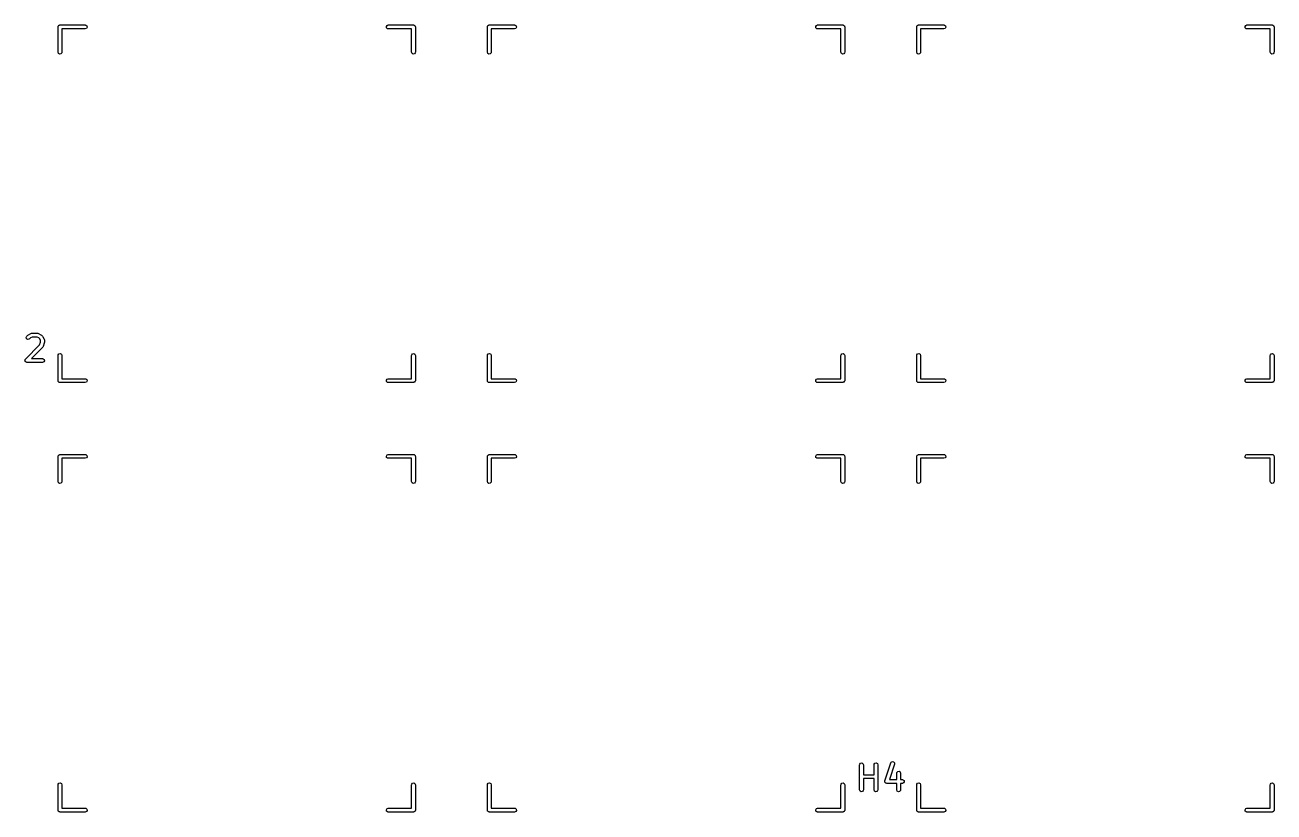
# Model space of a CAD drawing. Extents: x 2.98 to 10.9, y -3.21 to -0.64.
# Drawn here: x 8.956 to 10.903, y -1.868 to -0.642 of the extents above; entities that cross this region are included whole.
import ezdxf

# ---------------------------------------------------------------- set-up
doc = ezdxf.new("R2010")
doc.units = 0
doc.header["$MEASUREMENT"] = 0
doc.layers.add('BLACK', color=7, linetype='CONTINUOUS')

msp = doc.modelspace()

# ---------------------------------------------------------------- linework, layer by layer
at = {"layer": 'BLACK', "linetype": 'CONTINUOUS'}
for p, q in [((9.00854, -0.643087), (9.00892, -0.642423)), ((9.00892, -0.642423), (9.00917, -0.642332)), ((9.00917, -0.642332), (9.00935, -0.642127)), ((9.00935, -0.642127), (9.0101, -0.641994)), ((9.0101, -0.641994), (9.01082, -0.641732)), ((9.01082, -0.641732), (9.05019, -0.641732)), ((9.05019, -0.641732), (9.0512, -0.64191)), ((9.0512, -0.64191), (9.05275, -0.643208)), ((9.51973, -0.644172), (9.52074, -0.642423)), ((9.52074, -0.642423), (9.52263, -0.641732)), ((9.52263, -0.641732), (9.562, -0.641732)), ((9.562, -0.641732), (9.56239, -0.641799)), ((9.56239, -0.641799), (9.56252, -0.641777)), ((9.56252, -0.641777), (9.56263, -0.641842)), ((9.56263, -0.641842), (9.56301, -0.64191)), ((9.56301, -0.64191), (9.5636, -0.642403)), ((9.5636, -0.642403), (9.56427, -0.642787)), ((9.67783, -0.643087), (9.67822, -0.642423)), ((9.67822, -0.642423), (9.67847, -0.642332)), ((9.67847, -0.642332), (9.67864, -0.642127)), ((9.67864, -0.642127), (9.67939, -0.641994)), ((9.67939, -0.641994), (9.68011, -0.641732)), ((9.68011, -0.641732), (9.71948, -0.641732)), ((9.71948, -0.641732), (9.72049, -0.64191)), ((9.72049, -0.64191), (9.72204, -0.643208)), ((10.189, -0.644172), (10.19, -0.642423)), ((10.19, -0.642423), (10.1919, -0.641732)), ((10.1919, -0.641732), (10.2313, -0.641732)), ((10.2313, -0.641732), (10.2317, -0.641799)), ((10.2317, -0.641799), (10.2318, -0.641777)), ((10.2318, -0.641777), (10.2319, -0.641842)), ((10.2319, -0.641842), (10.2323, -0.64191)), ((10.2323, -0.64191), (10.2329, -0.642403)), ((10.2329, -0.642403), (10.2336, -0.642787)), ((10.3471, -0.643087), (10.3475, -0.642423)), ((10.3475, -0.642423), (10.3478, -0.642332)), ((10.3478, -0.642332), (10.3479, -0.642127)), ((10.3479, -0.642127), (10.3487, -0.641994)), ((10.3487, -0.641994), (10.3494, -0.641732)), ((10.3494, -0.641732), (10.3888, -0.641732)), ((10.3888, -0.641732), (10.3898, -0.64191)), ((10.3898, -0.64191), (10.3913, -0.643208)), ((10.8583, -0.644172), (10.8593, -0.642423)), ((10.8593, -0.642423), (10.8612, -0.641732)), ((10.8612, -0.641732), (10.9006, -0.641732)), ((10.9006, -0.641732), (10.901, -0.641799)), ((10.901, -0.641799), (10.9011, -0.641777)), ((10.9011, -0.641777), (10.9012, -0.641842)), ((10.9012, -0.641842), (10.9016, -0.64191)), ((10.9016, -0.64191), (10.9022, -0.642403)), ((10.9022, -0.642403), (10.9028, -0.642787)), ((9.00787, -0.644685), (9.00794, -0.644301)), ((9.00787, -0.684055), (9.00787, -0.644685)), ((9.00791, -0.644172), (9.00798, -0.644058)), ((9.00794, -0.644301), (9.00791, -0.644172)), ((9.00798, -0.644058), (9.00805, -0.643675)), ((9.00805, -0.643675), (9.00854, -0.643087)), ((9.05019, -0.647637), (9.01378, -0.647637)), ((9.01378, -0.647637), (9.01378, -0.684055)), ((9.05209, -0.646947), (9.05019, -0.647637)), ((9.0531, -0.645197), (9.05209, -0.646947)), ((9.05275, -0.643208), (9.0531, -0.645197)), ((9.52008, -0.646161), (9.51973, -0.644172)), ((9.52162, -0.647459), (9.52008, -0.646161)), ((9.52263, -0.647637), (9.52162, -0.647459)), ((9.55905, -0.647637), (9.52263, -0.647637)), ((9.55905, -0.684055), (9.55905, -0.647637)), ((9.56427, -0.642787), (9.56436, -0.643037)), ((9.56436, -0.643037), (9.56456, -0.643208)), ((9.56456, -0.643208), (9.56469, -0.643964)), ((9.56469, -0.643964), (9.56496, -0.644685)), ((9.56496, -0.644685), (9.56496, -0.684055)), ((9.67716, -0.644685), (9.67723, -0.644301)), ((9.67716, -0.684055), (9.67716, -0.644685)), ((9.67721, -0.644172), (9.67727, -0.644058)), ((9.67723, -0.644301), (9.67721, -0.644172)), ((9.67727, -0.644058), (9.67734, -0.643675)), ((9.67734, -0.643675), (9.67783, -0.643087)), ((9.71948, -0.647637), (9.68307, -0.647637)), ((9.68307, -0.647637), (9.68307, -0.684055)), ((9.72138, -0.646947), (9.71948, -0.647637)), ((9.72239, -0.645197), (9.72138, -0.646947)), ((9.72204, -0.643208), (9.72239, -0.645197)), ((10.1894, -0.646161), (10.189, -0.644172)), ((10.1909, -0.647459), (10.1894, -0.646161)), ((10.1919, -0.647637), (10.1909, -0.647459)), ((10.2283, -0.647637), (10.1919, -0.647637)), ((10.2283, -0.684055), (10.2283, -0.647637)), ((10.2336, -0.642787), (10.2336, -0.643037)), ((10.2336, -0.643037), (10.2339, -0.643208)), ((10.2339, -0.643208), (10.234, -0.643964)), ((10.234, -0.643964), (10.2342, -0.644685)), ((10.2342, -0.644685), (10.2342, -0.684055)), ((10.3465, -0.644172), (10.3466, -0.644058)), ((10.3465, -0.644301), (10.3465, -0.644172)), ((10.3465, -0.644685), (10.3465, -0.644301)), ((10.3465, -0.684055), (10.3465, -0.644685)), ((10.3466, -0.643675), (10.3471, -0.643087)), ((10.3466, -0.644058), (10.3466, -0.643675)), ((10.3888, -0.647637), (10.3524, -0.647637)), ((10.3524, -0.647637), (10.3524, -0.684055)), ((10.3907, -0.646947), (10.3888, -0.647637)), ((10.3917, -0.645197), (10.3907, -0.646947)), ((10.3913, -0.643208), (10.3917, -0.645197)), ((10.8587, -0.646161), (10.8583, -0.644172)), ((10.8602, -0.647459), (10.8587, -0.646161)), ((10.8612, -0.647637), (10.8602, -0.647459)), ((10.8976, -0.647637), (10.8612, -0.647637)), ((10.8976, -0.684055), (10.8976, -0.647637)), ((10.9028, -0.642787), (10.9029, -0.643037)), ((10.9029, -0.643037), (10.9031, -0.643208)), ((10.9031, -0.643208), (10.9033, -0.643964)), ((10.9033, -0.643964), (10.9035, -0.644685)), ((10.9035, -0.644685), (10.9035, -0.684055)), ((9.00856, -0.685953), (9.00787, -0.684055)), ((9.01031, -0.686963), (9.00856, -0.685953)), ((9.0123, -0.686612), (9.01031, -0.686963)), ((9.0136, -0.685065), (9.0123, -0.686612)), ((9.01378, -0.684055), (9.0136, -0.685065)), ((9.55974, -0.685953), (9.55905, -0.684055)), ((9.56149, -0.686963), (9.55974, -0.685953)), ((9.56348, -0.686612), (9.56149, -0.686963)), ((9.56478, -0.685065), (9.56348, -0.686612)), ((9.56496, -0.684055), (9.56478, -0.685065)), ((9.67785, -0.685953), (9.67716, -0.684055)), ((9.6796, -0.686963), (9.67785, -0.685953)), ((9.68159, -0.686612), (9.6796, -0.686963)), ((9.68289, -0.685065), (9.68159, -0.686612)), ((9.68307, -0.684055), (9.68289, -0.685065)), ((10.229, -0.685953), (10.2283, -0.684055)), ((10.2308, -0.686963), (10.229, -0.685953)), ((10.2328, -0.686612), (10.2308, -0.686963)), ((10.2341, -0.685065), (10.2328, -0.686612)), ((10.2342, -0.684055), (10.2341, -0.685065)), ((10.3471, -0.685953), (10.3465, -0.684055)), ((10.3489, -0.686963), (10.3471, -0.685953)), ((10.3509, -0.686612), (10.3489, -0.686963)), ((10.3522, -0.685065), (10.3509, -0.686612)), ((10.3524, -0.684055), (10.3522, -0.685065)), ((10.8983, -0.685953), (10.8976, -0.684055)), ((10.9001, -0.686963), (10.8983, -0.685953)), ((10.9021, -0.686612), (10.9001, -0.686963)), ((10.9034, -0.685065), (10.9021, -0.686612)), ((10.9035, -0.684055), (10.9034, -0.685065)), ((8.9582, -1.12859), (8.95905, -1.12675)), ((8.95872, -1.13054), (8.9582, -1.12859)), ((8.95905, -1.12675), (8.96093, -1.12488)), ((8.96093, -1.12488), (8.96165, -1.12437)), ((8.96165, -1.12437), (8.9617, -1.12433)), ((8.9617, -1.12433), (8.96545, -1.12245)), ((8.96746, -1.12805), (8.96477, -1.12939)), ((8.96545, -1.12245), (8.96643, -1.12216)), ((8.96643, -1.12216), (8.9666, -1.1222)), ((8.9666, -1.1222), (8.96677, -1.12214)), ((8.96677, -1.12214), (8.97614, -1.12214)), ((8.97544, -1.12805), (8.96746, -1.12805)), ((8.97814, -1.12939), (8.97544, -1.12805)), ((8.97614, -1.12214), (8.97715, -1.12232)), ((8.97715, -1.12232), (8.97728, -1.12243)), ((8.97728, -1.12243), (8.97746, -1.12245)), ((8.97746, -1.12245), (8.98121, -1.12433)), ((8.98121, -1.12433), (8.98192, -1.12485)), ((8.98192, -1.12485), (8.98198, -1.12488)), ((8.98198, -1.12488), (8.98385, -1.12675)), ((8.98385, -1.12675), (8.98436, -1.12748)), ((8.98436, -1.12748), (8.9844, -1.12752)), ((8.9844, -1.12752), (8.98628, -1.13127)), ((8.95718, -1.16238), (8.97918, -1.14037)), ((8.96038, -1.13169), (8.95872, -1.13054)), ((8.96239, -1.13152), (8.96038, -1.13169)), ((8.96323, -1.13093), (8.96239, -1.13152)), ((8.96477, -1.12939), (8.96323, -1.13093)), ((8.98385, -1.14405), (8.9664, -1.16151)), ((8.97934, -1.13059), (8.97814, -1.12939)), ((8.97918, -1.14037), (8.98069, -1.13586)), ((8.98069, -1.13329), (8.97934, -1.13059)), ((8.98069, -1.13586), (8.98069, -1.13329)), ((8.98393, -1.14389), (8.98385, -1.14405)), ((8.98408, -1.1438), (8.98393, -1.14389)), ((8.98456, -1.1429), (8.98408, -1.1438)), ((8.98644, -1.13728), (8.98456, -1.1429)), ((8.98628, -1.13127), (8.98657, -1.13225)), ((8.98659, -1.13634), (8.98644, -1.13721)), ((8.98644, -1.13721), (8.98644, -1.13728)), ((8.98657, -1.13225), (8.98653, -1.13243)), ((8.98653, -1.13243), (8.98659, -1.13259)), ((8.98659, -1.13259), (8.98659, -1.13634)), ((8.95632, -1.16421), (8.95638, -1.16408)), ((8.95655, -1.16506), (8.95632, -1.16421)), ((8.95636, -1.16395), (8.9568, -1.16318)), ((8.95638, -1.16408), (8.95636, -1.16395)), ((8.95671, -1.16594), (8.95655, -1.16506)), ((8.95681, -1.16603), (8.95671, -1.16594)), ((8.9568, -1.16318), (8.95718, -1.16238)), ((8.95685, -1.16616), (8.95681, -1.16603)), ((8.95758, -1.16667), (8.95685, -1.16616)), ((8.95826, -1.16724), (8.95758, -1.16667)), ((8.95844, -1.16727), (8.95826, -1.16724)), ((8.9585, -1.16732), (8.95844, -1.16727)), ((8.95863, -1.1673), (8.9585, -1.16732)), ((8.95927, -1.16742), (8.95863, -1.1673)), ((8.98364, -1.16742), (8.95927, -1.16742)), ((8.9664, -1.16151), (8.98364, -1.16151)), ((8.98364, -1.16151), (8.98465, -1.16169)), ((8.98554, -1.16673), (8.98364, -1.16742)), ((8.98465, -1.16169), (8.9862, -1.16299)), ((8.98655, -1.16498), (8.98554, -1.16673)), ((8.9862, -1.16299), (8.98655, -1.16498)), ((9.00787, -1.1565), (9.00805, -1.15549)), ((9.00787, -1.19587), (9.00787, -1.1565)), ((9.00805, -1.15549), (9.00935, -1.15394)), ((9.00935, -1.15394), (9.01134, -1.15359)), ((9.01134, -1.15359), (9.01308, -1.1546)), ((9.01308, -1.1546), (9.01378, -1.1565)), ((9.01378, -1.1565), (9.01378, -1.19291)), ((9.55905, -1.1565), (9.55923, -1.15549)), ((9.55905, -1.19291), (9.55905, -1.1565)), ((9.55923, -1.15549), (9.56053, -1.15394)), ((9.56053, -1.15394), (9.56252, -1.15359)), ((9.56252, -1.15359), (9.56427, -1.1546)), ((9.56427, -1.1546), (9.56496, -1.1565)), ((9.56496, -1.1565), (9.56496, -1.19587)), ((9.67716, -1.1565), (9.67734, -1.15549)), ((9.67716, -1.19587), (9.67716, -1.1565)), ((9.67734, -1.15549), (9.67864, -1.15394)), ((9.67864, -1.15394), (9.68063, -1.15359)), ((9.68063, -1.15359), (9.68238, -1.1546)), ((9.68238, -1.1546), (9.68307, -1.1565)), ((9.68307, -1.1565), (9.68307, -1.19291)), ((10.2283, -1.1565), (10.2285, -1.15549)), ((10.2283, -1.19291), (10.2283, -1.1565)), ((10.2285, -1.15549), (10.2298, -1.15394)), ((10.2298, -1.15394), (10.2318, -1.15359)), ((10.2318, -1.15359), (10.2336, -1.1546)), ((10.2336, -1.1546), (10.2342, -1.1565)), ((10.2342, -1.1565), (10.2342, -1.19587)), ((10.3465, -1.1565), (10.3466, -1.15549)), ((10.3465, -1.19587), (10.3465, -1.1565)), ((10.3466, -1.15549), (10.3479, -1.15394)), ((10.3479, -1.15394), (10.3499, -1.15359)), ((10.3499, -1.15359), (10.3517, -1.1546)), ((10.3517, -1.1546), (10.3524, -1.1565)), ((10.3524, -1.1565), (10.3524, -1.19291)), ((10.8976, -1.1565), (10.8978, -1.15549)), ((10.8976, -1.19291), (10.8976, -1.1565)), ((10.8978, -1.15549), (10.8991, -1.15394)), ((10.8991, -1.15394), (10.9011, -1.15359)), ((10.9011, -1.15359), (10.9028, -1.1546)), ((10.9028, -1.1546), (10.9035, -1.1565)), ((10.9035, -1.1565), (10.9035, -1.19587)), ((9.00813, -1.19659), (9.00787, -1.19587)), ((9.00827, -1.19734), (9.00813, -1.19659)), ((9.00847, -1.19751), (9.00827, -1.19734)), ((9.00856, -1.19776), (9.00847, -1.19751)), ((9.00922, -1.19815), (9.00856, -1.19776)), ((9.00981, -1.19864), (9.00922, -1.19815)), ((9.0102, -1.19871), (9.00981, -1.19864)), ((9.01031, -1.19877), (9.0102, -1.19871)), ((9.01044, -1.19875), (9.01031, -1.19877)), ((9.01082, -1.19882), (9.01044, -1.19875)), ((9.05019, -1.19882), (9.01082, -1.19882)), ((9.01378, -1.19291), (9.05019, -1.19291)), ((9.05019, -1.19291), (9.0512, -1.19309)), ((9.05209, -1.19813), (9.05019, -1.19882)), ((9.0512, -1.19309), (9.05275, -1.19439)), ((9.0531, -1.19638), (9.05209, -1.19813)), ((9.05275, -1.19439), (9.0531, -1.19638)), ((9.51973, -1.19535), (9.52074, -1.1936)), ((9.52008, -1.19734), (9.51973, -1.19535)), ((9.52162, -1.19864), (9.52008, -1.19734)), ((9.52074, -1.1936), (9.52263, -1.19291)), ((9.52263, -1.19882), (9.52162, -1.19864)), ((9.52263, -1.19291), (9.55905, -1.19291)), ((9.562, -1.19882), (9.52263, -1.19882)), ((9.56272, -1.19856), (9.562, -1.19882)), ((9.56348, -1.19842), (9.56272, -1.19856)), ((9.56365, -1.19822), (9.56348, -1.19842)), ((9.5639, -1.19813), (9.56365, -1.19822)), ((9.56429, -1.19746), (9.5639, -1.19813)), ((9.56478, -1.19688), (9.56429, -1.19746)), ((9.56485, -1.19649), (9.56478, -1.19688)), ((9.56491, -1.19638), (9.56485, -1.19649)), ((9.56496, -1.19587), (9.56489, -1.19625)), ((9.56489, -1.19625), (9.56491, -1.19638)), ((9.67742, -1.19659), (9.67716, -1.19587)), ((9.67756, -1.19734), (9.67742, -1.19659)), ((9.67776, -1.19751), (9.67756, -1.19734)), ((9.67785, -1.19776), (9.67776, -1.19751)), ((9.67852, -1.19815), (9.67785, -1.19776)), ((9.6791, -1.19864), (9.67852, -1.19815)), ((9.67949, -1.19871), (9.6791, -1.19864)), ((9.6796, -1.19877), (9.67949, -1.19871)), ((9.67973, -1.19875), (9.6796, -1.19877)), ((9.68011, -1.19882), (9.67973, -1.19875)), ((9.71948, -1.19882), (9.68011, -1.19882)), ((9.68307, -1.19291), (9.71948, -1.19291)), ((9.71948, -1.19291), (9.72049, -1.19309)), ((9.72138, -1.19813), (9.71948, -1.19882)), ((9.72049, -1.19309), (9.72204, -1.19439)), ((9.72239, -1.19638), (9.72138, -1.19813)), ((9.72204, -1.19439), (9.72239, -1.19638)), ((10.189, -1.19535), (10.19, -1.1936)), ((10.1894, -1.19734), (10.189, -1.19535)), ((10.1909, -1.19864), (10.1894, -1.19734)), ((10.19, -1.1936), (10.1919, -1.19291)), ((10.1919, -1.19882), (10.1909, -1.19864)), ((10.1919, -1.19291), (10.2283, -1.19291)), ((10.2313, -1.19882), (10.1919, -1.19882)), ((10.232, -1.19856), (10.2313, -1.19882)), ((10.2328, -1.19842), (10.232, -1.19856)), ((10.2329, -1.19822), (10.2328, -1.19842)), ((10.2332, -1.19813), (10.2329, -1.19822)), ((10.2336, -1.19746), (10.2332, -1.19813)), ((10.2341, -1.19688), (10.2336, -1.19746)), ((10.2342, -1.19638), (10.2341, -1.19649)), ((10.2341, -1.19649), (10.2341, -1.19688)), ((10.2342, -1.19587), (10.2342, -1.19625)), ((10.2342, -1.19625), (10.2342, -1.19638)), ((10.3467, -1.19659), (10.3465, -1.19587)), ((10.3468, -1.19734), (10.3467, -1.19659)), ((10.3471, -1.19751), (10.3468, -1.19734)), ((10.3471, -1.19776), (10.3471, -1.19751)), ((10.3478, -1.19815), (10.3471, -1.19776)), ((10.3484, -1.19864), (10.3478, -1.19815)), ((10.3488, -1.19871), (10.3484, -1.19864)), ((10.3489, -1.19877), (10.3488, -1.19871)), ((10.349, -1.19875), (10.3489, -1.19877)), ((10.3494, -1.19882), (10.349, -1.19875)), ((10.3888, -1.19882), (10.3494, -1.19882)), ((10.3524, -1.19291), (10.3888, -1.19291)), ((10.3888, -1.19291), (10.3898, -1.19309)), ((10.3907, -1.19813), (10.3888, -1.19882)), ((10.3898, -1.19309), (10.3913, -1.19439)), ((10.3917, -1.19638), (10.3907, -1.19813)), ((10.3913, -1.19439), (10.3917, -1.19638)), ((10.8583, -1.19535), (10.8593, -1.1936)), ((10.8587, -1.19734), (10.8583, -1.19535)), ((10.8602, -1.19864), (10.8587, -1.19734)), ((10.8593, -1.1936), (10.8612, -1.19291)), ((10.8612, -1.19882), (10.8602, -1.19864)), ((10.8612, -1.19291), (10.8976, -1.19291)), ((10.9006, -1.19882), (10.8612, -1.19882)), ((10.9013, -1.19856), (10.9006, -1.19882)), ((10.9021, -1.19842), (10.9013, -1.19856)), ((10.9022, -1.19822), (10.9021, -1.19842)), ((10.9025, -1.19813), (10.9022, -1.19822)), ((10.9029, -1.19746), (10.9025, -1.19813)), ((10.9034, -1.19688), (10.9029, -1.19746)), ((10.9035, -1.19638), (10.9034, -1.19649)), ((10.9034, -1.19649), (10.9034, -1.19688)), ((10.9035, -1.19587), (10.9035, -1.19625)), ((10.9035, -1.19625), (10.9035, -1.19638)), ((9.00787, -1.31398), (9.00794, -1.31359)), ((9.00787, -1.35335), (9.00787, -1.31398)), ((9.00791, -1.31346), (9.00798, -1.31335)), ((9.00794, -1.31359), (9.00791, -1.31346)), ((9.00798, -1.31335), (9.00805, -1.31297)), ((9.00805, -1.31297), (9.00854, -1.31238)), ((9.00854, -1.31238), (9.00892, -1.31171)), ((9.00892, -1.31171), (9.00917, -1.31162)), ((9.00917, -1.31162), (9.00935, -1.31142)), ((9.00935, -1.31142), (9.0101, -1.31129)), ((9.0101, -1.31129), (9.01082, -1.31102)), ((9.01082, -1.31102), (9.05019, -1.31102)), ((9.05019, -1.31693), (9.01378, -1.31693)), ((9.01378, -1.31693), (9.01378, -1.35335)), ((9.05019, -1.31102), (9.0512, -1.3112)), ((9.05209, -1.31624), (9.05019, -1.31693)), ((9.0512, -1.3112), (9.05275, -1.3125)), ((9.0531, -1.31449), (9.05209, -1.31624)), ((9.05275, -1.3125), (9.0531, -1.31449)), ((9.51973, -1.31346), (9.52074, -1.31171)), ((9.52008, -1.31545), (9.51973, -1.31346)), ((9.52162, -1.31675), (9.52008, -1.31545)), ((9.52074, -1.31171), (9.52263, -1.31102)), ((9.52263, -1.31693), (9.52162, -1.31675)), ((9.52263, -1.31102), (9.562, -1.31102)), ((9.55905, -1.31693), (9.52263, -1.31693)), ((9.55905, -1.35335), (9.55905, -1.31693)), ((9.562, -1.31102), (9.56239, -1.31109)), ((9.56239, -1.31109), (9.56252, -1.31107)), ((9.56252, -1.31107), (9.56263, -1.31113)), ((9.56263, -1.31113), (9.56301, -1.3112)), ((9.56301, -1.3112), (9.5636, -1.31169)), ((9.5636, -1.31169), (9.56427, -1.31208)), ((9.56427, -1.31208), (9.56436, -1.31233)), ((9.56436, -1.31233), (9.56456, -1.3125)), ((9.56456, -1.3125), (9.56469, -1.31325)), ((9.56469, -1.31325), (9.56496, -1.31398)), ((9.56496, -1.31398), (9.56496, -1.35335)), ((9.67716, -1.31398), (9.67723, -1.31359)), ((9.67716, -1.35335), (9.67716, -1.31398)), ((9.67721, -1.31346), (9.67727, -1.31335)), ((9.67723, -1.31359), (9.67721, -1.31346)), ((9.67727, -1.31335), (9.67734, -1.31297)), ((9.67734, -1.31297), (9.67783, -1.31238)), ((9.67783, -1.31238), (9.67822, -1.31171)), ((9.67822, -1.31171), (9.67847, -1.31162)), ((9.67847, -1.31162), (9.67864, -1.31142)), ((9.67864, -1.31142), (9.67939, -1.31129)), ((9.67939, -1.31129), (9.68011, -1.31102)), ((9.68011, -1.31102), (9.71948, -1.31102)), ((9.71948, -1.31693), (9.68307, -1.31693)), ((9.68307, -1.31693), (9.68307, -1.35335)), ((9.71948, -1.31102), (9.72049, -1.3112)), ((9.72138, -1.31624), (9.71948, -1.31693)), ((9.72049, -1.3112), (9.72204, -1.3125)), ((9.72239, -1.31449), (9.72138, -1.31624)), ((9.72204, -1.3125), (9.72239, -1.31449)), ((10.189, -1.31346), (10.19, -1.31171)), ((10.1894, -1.31545), (10.189, -1.31346)), ((10.1909, -1.31675), (10.1894, -1.31545)), ((10.19, -1.31171), (10.1919, -1.31102)), ((10.1919, -1.31693), (10.1909, -1.31675)), ((10.1919, -1.31102), (10.2313, -1.31102)), ((10.2283, -1.31693), (10.1919, -1.31693)), ((10.2283, -1.35335), (10.2283, -1.31693)), ((10.2313, -1.31102), (10.2317, -1.31109)), ((10.2317, -1.31109), (10.2318, -1.31107)), ((10.2318, -1.31107), (10.2319, -1.31113)), ((10.2319, -1.31113), (10.2323, -1.3112)), ((10.2323, -1.3112), (10.2329, -1.31169)), ((10.2329, -1.31169), (10.2336, -1.31208)), ((10.2336, -1.31208), (10.2336, -1.31233)), ((10.2336, -1.31233), (10.2339, -1.3125)), ((10.2339, -1.3125), (10.234, -1.31325)), ((10.234, -1.31325), (10.2342, -1.31398)), ((10.2342, -1.31398), (10.2342, -1.35335)), ((10.3465, -1.31346), (10.3466, -1.31335)), ((10.3465, -1.31359), (10.3465, -1.31346)), ((10.3465, -1.31398), (10.3465, -1.31359)), ((10.3465, -1.35335), (10.3465, -1.31398)), ((10.3466, -1.31297), (10.3471, -1.31238)), ((10.3466, -1.31335), (10.3466, -1.31297)), ((10.3471, -1.31238), (10.3475, -1.31171)), ((10.3475, -1.31171), (10.3478, -1.31162)), ((10.3478, -1.31162), (10.3479, -1.31142)), ((10.3479, -1.31142), (10.3487, -1.31129)), ((10.3487, -1.31129), (10.3494, -1.31102)), ((10.3494, -1.31102), (10.3888, -1.31102)), ((10.3888, -1.31693), (10.3524, -1.31693)), ((10.3524, -1.31693), (10.3524, -1.35335)), ((10.3888, -1.31102), (10.3898, -1.3112)), ((10.3907, -1.31624), (10.3888, -1.31693)), ((10.3898, -1.3112), (10.3913, -1.3125)), ((10.3917, -1.31449), (10.3907, -1.31624)), ((10.3913, -1.3125), (10.3917, -1.31449)), ((10.8583, -1.31346), (10.8593, -1.31171)), ((10.8587, -1.31545), (10.8583, -1.31346)), ((10.8602, -1.31675), (10.8587, -1.31545)), ((10.8593, -1.31171), (10.8612, -1.31102)), ((10.8612, -1.31693), (10.8602, -1.31675)), ((10.8612, -1.31102), (10.9006, -1.31102)), ((10.8976, -1.31693), (10.8612, -1.31693)), ((10.8976, -1.35335), (10.8976, -1.31693)), ((10.9006, -1.31102), (10.901, -1.31109)), ((10.901, -1.31109), (10.9011, -1.31107)), ((10.9011, -1.31107), (10.9012, -1.31113)), ((10.9012, -1.31113), (10.9016, -1.3112)), ((10.9016, -1.3112), (10.9022, -1.31169)), ((10.9022, -1.31169), (10.9028, -1.31208)), ((10.9028, -1.31208), (10.9029, -1.31233)), ((10.9029, -1.31233), (10.9031, -1.3125)), ((10.9031, -1.3125), (10.9033, -1.31325)), ((10.9033, -1.31325), (10.9035, -1.31398)), ((10.9035, -1.31398), (10.9035, -1.35335)), ((9.00856, -1.35524), (9.00787, -1.35335)), ((9.01031, -1.35625), (9.00856, -1.35524)), ((9.0123, -1.3559), (9.01031, -1.35625)), ((9.0136, -1.35436), (9.0123, -1.3559)), ((9.01378, -1.35335), (9.0136, -1.35436)), ((9.55974, -1.35524), (9.55905, -1.35335)), ((9.56149, -1.35625), (9.55974, -1.35524)), ((9.56348, -1.3559), (9.56149, -1.35625)), ((9.56478, -1.35436), (9.56348, -1.3559)), ((9.56496, -1.35335), (9.56478, -1.35436)), ((9.67785, -1.35524), (9.67716, -1.35335)), ((9.6796, -1.35625), (9.67785, -1.35524)), ((9.68159, -1.3559), (9.6796, -1.35625)), ((9.68289, -1.35436), (9.68159, -1.3559)), ((9.68307, -1.35335), (9.68289, -1.35436)), ((10.229, -1.35524), (10.2283, -1.35335)), ((10.2308, -1.35625), (10.229, -1.35524)), ((10.2328, -1.3559), (10.2308, -1.35625)), ((10.2341, -1.35436), (10.2328, -1.3559)), ((10.2342, -1.35335), (10.2341, -1.35436)), ((10.3471, -1.35524), (10.3465, -1.35335)), ((10.3489, -1.35625), (10.3471, -1.35524)), ((10.3509, -1.3559), (10.3489, -1.35625)), ((10.3522, -1.35436), (10.3509, -1.3559)), ((10.3524, -1.35335), (10.3522, -1.35436)), ((10.8983, -1.35524), (10.8976, -1.35335)), ((10.9001, -1.35625), (10.8983, -1.35524)), ((10.9021, -1.3559), (10.9001, -1.35625)), ((10.9034, -1.35436), (10.9021, -1.3559)), ((10.9035, -1.35335), (10.9034, -1.35436)), ((10.3063, -1.79158), (10.3068, -1.79067)), ((10.3068, -1.79067), (10.3085, -1.78962)), ((10.3085, -1.78962), (10.3105, -1.78991)), ((10.3105, -1.78991), (10.3118, -1.79142)), ((10.2574, -1.79438), (10.2576, -1.79337)), ((10.2574, -1.83375), (10.2574, -1.79438)), ((10.2576, -1.79337), (10.2589, -1.79183)), ((10.2589, -1.79183), (10.2609, -1.79148)), ((10.2609, -1.79148), (10.2626, -1.79249)), ((10.2626, -1.79249), (10.2633, -1.79438)), ((10.2633, -1.79438), (10.2633, -1.81018)), ((10.2633, -1.81018), (10.2799, -1.81018)), ((10.2799, -1.79438), (10.2801, -1.79337)), ((10.2799, -1.81018), (10.2799, -1.79438)), ((10.2801, -1.79337), (10.2814, -1.79183)), ((10.2814, -1.79183), (10.2834, -1.79148)), ((10.2834, -1.79148), (10.2851, -1.79249)), ((10.2851, -1.79249), (10.2858, -1.79438)), ((10.2858, -1.79438), (10.2858, -1.83375)), ((10.2969, -1.8197), (10.3063, -1.79158)), ((10.3119, -1.79344), (10.3038, -1.81768)), ((10.3118, -1.79142), (10.3119, -1.79344)), ((10.3155, -1.80751), (10.3157, -1.8065)), ((10.3155, -1.81768), (10.3155, -1.80751)), ((10.3157, -1.8065), (10.317, -1.80495)), ((10.317, -1.80495), (10.319, -1.8046)), ((10.319, -1.8046), (10.3207, -1.80561)), ((10.3207, -1.80561), (10.3214, -1.80751)), ((10.3214, -1.80751), (10.3214, -1.81768)), ((9.00787, -1.82579), (9.00805, -1.82478)), ((9.00787, -1.86516), (9.00787, -1.82579)), ((9.00805, -1.82478), (9.00935, -1.82323)), ((9.00935, -1.82323), (9.01134, -1.82288)), ((9.01134, -1.82288), (9.01308, -1.82389)), ((9.01308, -1.82389), (9.01378, -1.82579)), ((9.01378, -1.82579), (9.01378, -1.8622)), ((9.55905, -1.82579), (9.55923, -1.82478)), ((9.55905, -1.8622), (9.55905, -1.82579)), ((9.55923, -1.82478), (9.56053, -1.82323)), ((9.56053, -1.82323), (9.56252, -1.82288)), ((9.56252, -1.82288), (9.56427, -1.82389)), ((9.56427, -1.82389), (9.56496, -1.82579)), ((9.56496, -1.82579), (9.56496, -1.86516)), ((9.67716, -1.82579), (9.67734, -1.82478)), ((9.67716, -1.86516), (9.67716, -1.82579)), ((9.67734, -1.82478), (9.67864, -1.82323)), ((9.67864, -1.82323), (9.68063, -1.82288)), ((9.68063, -1.82288), (9.68238, -1.82389)), ((9.68238, -1.82389), (9.68307, -1.82579)), ((9.68307, -1.82579), (9.68307, -1.8622)), ((10.2283, -1.82579), (10.2285, -1.82478)), ((10.2283, -1.8622), (10.2283, -1.82579)), ((10.2285, -1.82478), (10.2298, -1.82323)), ((10.2298, -1.82323), (10.2318, -1.82288)), ((10.2318, -1.82288), (10.2336, -1.82389)), ((10.2336, -1.82389), (10.2342, -1.82579)), ((10.2342, -1.82579), (10.2342, -1.86516)), ((10.2799, -1.81608), (10.2633, -1.81608)), ((10.2633, -1.81608), (10.2633, -1.83375)), ((10.2799, -1.83375), (10.2799, -1.81608)), ((10.2968, -1.82012), (10.2969, -1.81992)), ((10.297, -1.82091), (10.2968, -1.82012)), ((10.2969, -1.81992), (10.2969, -1.8197)), ((10.297, -1.82172), (10.297, -1.82091)), ((10.2971, -1.82188), (10.297, -1.82172)), ((10.2972, -1.82211), (10.2971, -1.82188)), ((10.2978, -1.82262), (10.2972, -1.82211)), ((10.2983, -1.82323), (10.2978, -1.82262)), ((10.2985, -1.82326), (10.2983, -1.82323)), ((10.2987, -1.82341), (10.2985, -1.82326)), ((10.2997, -1.82358), (10.2987, -1.82341)), ((10.3155, -1.82358), (10.2997, -1.82358)), ((10.3038, -1.81768), (10.3155, -1.81768)), ((10.3155, -1.83375), (10.3155, -1.82358)), ((10.3214, -1.81768), (10.3241, -1.81768)), ((10.3241, -1.82358), (10.3214, -1.82358)), ((10.3214, -1.82358), (10.3214, -1.83375)), ((10.3241, -1.81768), (10.3251, -1.81786)), ((10.326, -1.82289), (10.3241, -1.82358)), ((10.3251, -1.81786), (10.3267, -1.81915)), ((10.327, -1.82114), (10.326, -1.82289)), ((10.3267, -1.81915), (10.327, -1.82114)), ((10.3465, -1.82579), (10.3466, -1.82478)), ((10.3465, -1.86516), (10.3465, -1.82579)), ((10.3466, -1.82478), (10.3479, -1.82323)), ((10.3479, -1.82323), (10.3499, -1.82288)), ((10.3499, -1.82288), (10.3517, -1.82389)), ((10.3517, -1.82389), (10.3524, -1.82579)), ((10.3524, -1.82579), (10.3524, -1.8622)), ((10.8976, -1.82579), (10.8978, -1.82478)), ((10.8976, -1.8622), (10.8976, -1.82579)), ((10.8978, -1.82478), (10.8991, -1.82323)), ((10.8991, -1.82323), (10.9011, -1.82288)), ((10.9011, -1.82288), (10.9028, -1.82389)), ((10.9028, -1.82389), (10.9035, -1.82579)), ((10.9035, -1.82579), (10.9035, -1.86516)), ((10.2581, -1.83565), (10.2574, -1.83375)), ((10.2598, -1.83666), (10.2581, -1.83565)), ((10.2618, -1.83631), (10.2598, -1.83666)), ((10.2631, -1.83476), (10.2618, -1.83631)), ((10.2633, -1.83375), (10.2631, -1.83476)), ((10.2806, -1.83565), (10.2799, -1.83375)), ((10.2823, -1.83666), (10.2806, -1.83565)), ((10.2843, -1.83631), (10.2823, -1.83666)), ((10.2856, -1.83476), (10.2843, -1.83631)), ((10.2858, -1.83375), (10.2856, -1.83476)), ((10.3162, -1.83565), (10.3155, -1.83375)), ((10.318, -1.83666), (10.3162, -1.83565)), ((10.3199, -1.83631), (10.318, -1.83666)), ((10.3212, -1.83476), (10.3199, -1.83631)), ((10.3214, -1.83375), (10.3212, -1.83476)), ((9.00813, -1.86588), (9.00787, -1.86516)), ((9.00827, -1.86663), (9.00813, -1.86588)), ((9.00847, -1.8668), (9.00827, -1.86663)), ((9.00856, -1.86705), (9.00847, -1.8668)), ((9.00922, -1.86744), (9.00856, -1.86705)), ((9.00981, -1.86793), (9.00922, -1.86744)), ((9.0102, -1.868), (9.00981, -1.86793)), ((9.01031, -1.86806), (9.0102, -1.868)), ((9.01044, -1.86804), (9.01031, -1.86806)), ((9.01082, -1.86811), (9.01044, -1.86804)), ((9.05019, -1.86811), (9.01082, -1.86811)), ((9.01378, -1.8622), (9.05019, -1.8622)), ((9.05019, -1.8622), (9.0512, -1.86238)), ((9.05209, -1.86742), (9.05019, -1.86811)), ((9.0512, -1.86238), (9.05275, -1.86368)), ((9.0531, -1.86567), (9.05209, -1.86742)), ((9.05275, -1.86368), (9.0531, -1.86567)), ((9.51973, -1.86464), (9.52074, -1.86289)), ((9.52008, -1.86663), (9.51973, -1.86464)), ((9.52162, -1.86793), (9.52008, -1.86663)), ((9.52074, -1.86289), (9.52263, -1.8622)), ((9.52263, -1.86811), (9.52162, -1.86793)), ((9.52263, -1.8622), (9.55905, -1.8622)), ((9.562, -1.86811), (9.52263, -1.86811)), ((9.56272, -1.86785), (9.562, -1.86811)), ((9.56348, -1.86771), (9.56272, -1.86785)), ((9.56365, -1.86751), (9.56348, -1.86771)), ((9.5639, -1.86742), (9.56365, -1.86751)), ((9.56429, -1.86675), (9.5639, -1.86742)), ((9.56478, -1.86617), (9.56429, -1.86675)), ((9.56485, -1.86578), (9.56478, -1.86617)), ((9.56491, -1.86567), (9.56485, -1.86578)), ((9.56496, -1.86516), (9.56489, -1.86554)), ((9.56489, -1.86554), (9.56491, -1.86567)), ((9.67742, -1.86588), (9.67716, -1.86516)), ((9.67756, -1.86663), (9.67742, -1.86588)), ((9.67776, -1.8668), (9.67756, -1.86663)), ((9.67785, -1.86705), (9.67776, -1.8668)), ((9.67852, -1.86744), (9.67785, -1.86705)), ((9.6791, -1.86793), (9.67852, -1.86744)), ((9.67949, -1.868), (9.6791, -1.86793)), ((9.6796, -1.86806), (9.67949, -1.868)), ((9.67973, -1.86804), (9.6796, -1.86806)), ((9.68011, -1.86811), (9.67973, -1.86804)), ((9.71948, -1.86811), (9.68011, -1.86811)), ((9.68307, -1.8622), (9.71948, -1.8622)), ((9.71948, -1.8622), (9.72049, -1.86238)), ((9.72138, -1.86742), (9.71948, -1.86811)), ((9.72049, -1.86238), (9.72204, -1.86368)), ((9.72239, -1.86567), (9.72138, -1.86742)), ((9.72204, -1.86368), (9.72239, -1.86567)), ((10.189, -1.86464), (10.19, -1.86289)), ((10.1894, -1.86663), (10.189, -1.86464)), ((10.1909, -1.86793), (10.1894, -1.86663)), ((10.19, -1.86289), (10.1919, -1.8622)), ((10.1919, -1.86811), (10.1909, -1.86793)), ((10.1919, -1.8622), (10.2283, -1.8622)), ((10.2313, -1.86811), (10.1919, -1.86811)), ((10.232, -1.86785), (10.2313, -1.86811)), ((10.2328, -1.86771), (10.232, -1.86785)), ((10.2329, -1.86751), (10.2328, -1.86771)), ((10.2332, -1.86742), (10.2329, -1.86751)), ((10.2336, -1.86675), (10.2332, -1.86742)), ((10.2341, -1.86617), (10.2336, -1.86675)), ((10.2342, -1.86567), (10.2341, -1.86578)), ((10.2341, -1.86578), (10.2341, -1.86617)), ((10.2342, -1.86516), (10.2342, -1.86554)), ((10.2342, -1.86554), (10.2342, -1.86567)), ((10.3467, -1.86588), (10.3465, -1.86516)), ((10.3468, -1.86663), (10.3467, -1.86588)), ((10.3471, -1.8668), (10.3468, -1.86663)), ((10.3471, -1.86705), (10.3471, -1.8668)), ((10.3478, -1.86744), (10.3471, -1.86705)), ((10.3484, -1.86793), (10.3478, -1.86744)), ((10.3488, -1.868), (10.3484, -1.86793)), ((10.3489, -1.86806), (10.3488, -1.868)), ((10.349, -1.86804), (10.3489, -1.86806)), ((10.3494, -1.86811), (10.349, -1.86804)), ((10.3888, -1.86811), (10.3494, -1.86811)), ((10.3524, -1.8622), (10.3888, -1.8622)), ((10.3888, -1.8622), (10.3898, -1.86238)), ((10.3907, -1.86742), (10.3888, -1.86811)), ((10.3898, -1.86238), (10.3913, -1.86368)), ((10.3917, -1.86567), (10.3907, -1.86742)), ((10.3913, -1.86368), (10.3917, -1.86567)), ((10.8583, -1.86464), (10.8593, -1.86289)), ((10.8587, -1.86663), (10.8583, -1.86464)), ((10.8602, -1.86793), (10.8587, -1.86663)), ((10.8593, -1.86289), (10.8612, -1.8622)), ((10.8612, -1.86811), (10.8602, -1.86793)), ((10.8612, -1.8622), (10.8976, -1.8622)), ((10.9006, -1.86811), (10.8612, -1.86811)), ((10.9013, -1.86785), (10.9006, -1.86811)), ((10.9021, -1.86771), (10.9013, -1.86785)), ((10.9022, -1.86751), (10.9021, -1.86771)), ((10.9025, -1.86742), (10.9022, -1.86751)), ((10.9029, -1.86675), (10.9025, -1.86742)), ((10.9034, -1.86617), (10.9029, -1.86675)), ((10.9035, -1.86567), (10.9034, -1.86578)), ((10.9034, -1.86578), (10.9034, -1.86617)), ((10.9035, -1.86516), (10.9035, -1.86554)), ((10.9035, -1.86554), (10.9035, -1.86567))]:
    msp.add_line(p, q, dxfattribs=at)

doc.saveas('drawing.dxf')
